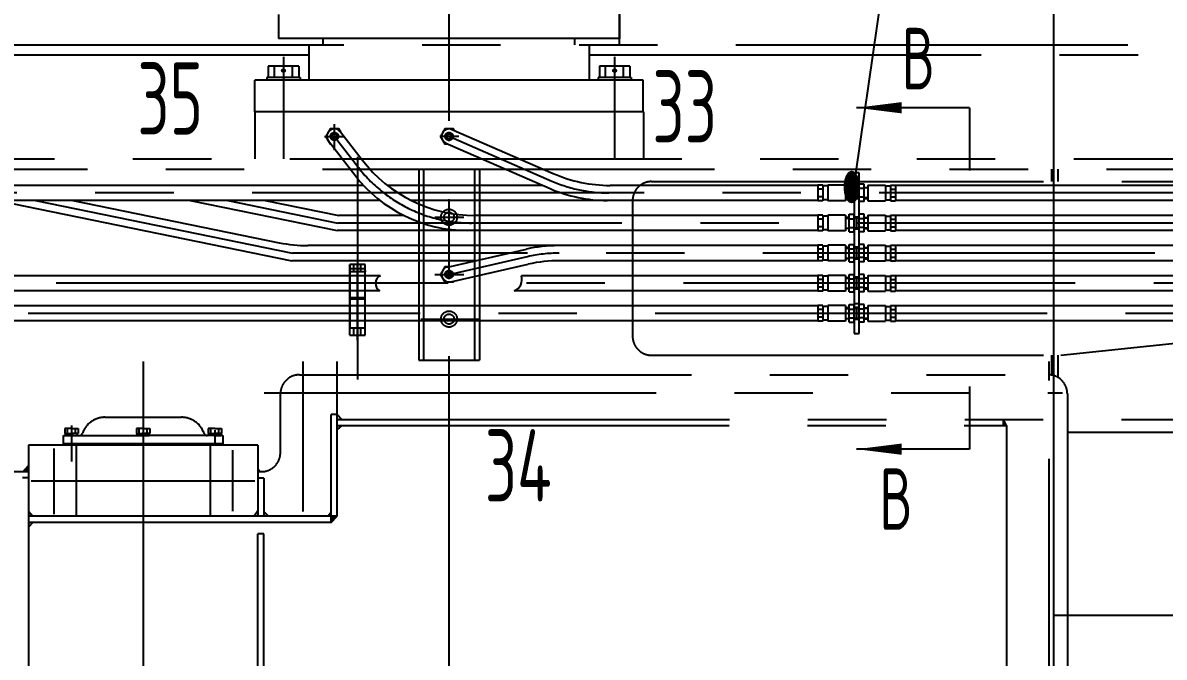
# Model space of a CAD drawing. Header units: millimetres. Extents: x 97 to 21097, y 66 to 14916.
# Drawn here: x 8054 to 10329, y 8451 to 9715 of the extents above; entities that cross this region are included whole.
import ezdxf
from ezdxf.enums import TextEntityAlignment as Align

# ---------------------------------------------------------------- set-up
doc = ezdxf.new("R2010")
doc.units = ezdxf.units.MM
doc.header["$LTSCALE"] = 500
doc.header["$MEASUREMENT"] = 0
doc.linetypes.add('G', pattern=[2, 1.25, -0.25, 0.25, -0.25])
doc.linetypes.add('K', pattern=[2.5, 1.25, -0.25, 0.25, -0.25, 0.25, -0.25])
for name, color, linetype in [('01', 7, 'Continuous'), ('02', 1, 'Continuous'), ('05', 4, 'G'), ('07', 6, 'K'), ('11', 3, 'Continuous')]:
    doc.layers.add(name, color=color, linetype=linetype)
doc.styles.get("Standard").update_dxf_attribs({"font": 'isocp', "width": 0.707, "bigfont": 'intecad.shx'})

# ---------------------------------------------------------------- blocks, each defined once
blk = doc.blocks.new('*U118')
at = {"layer": '01'}
for p, q in [((-12.2, 4.1), (-12.2, 0)), ((0, 4.1), (-12.2, 4.1)), ((-12.2, 0), (0, 0)), ((0, 0), (-2.4, 4.1)), ((0, 4.1), (2.4, 0)), ((0, 4.1), (12.2, 4.1)), ((12.2, 0), (0, 0)), ((12.2, 4.1), (12.2, 0))]:
    blk.add_line(p, q, dxfattribs=at)
at = {"layer": '05'}
blk.add_line((0, 6.2), (0, -2.1), dxfattribs=at)

msp = doc.modelspace()

# ---------------------------------------------------------------- hatches: boundary and pattern name
at = {"layer": '07', "linetype": 'K', "ltscale": 1.25}
h = msp.add_hatch(color=6, dxfattribs=at)
h.paths.add_polyline_path([(8680.1, 8935), (8680.1, 8925, -0.019252), (8681.1, 8925), (8689.3, 8925)])
h.paths.add_polyline_path([(8689.7, 8913), (8680.1, 8913), (8680.1, 8905.3)])
for points in [[(10008.6, 8913), (10014.6, 8913), (10008.6, 8925)], [(8065.1, 8833.3), (8054, 8821), (8065.1, 8821)], [(8522.1, 8826.6), (8522.1, 8821), (8526.9, 8821)]]:
    msp.add_hatch(color=6, dxfattribs=at).paths.add_polyline_path(points)
h = msp.add_hatch(color=6, dxfattribs=at)
h.paths.add_polyline_path([(8073.6, 8720), (8065.1, 8720), (8065.1, 8710.7)])
h.paths.add_polyline_path([(8065.1, 8742.5), (8065.1, 8732), (8073.9, 8732)])
h = msp.add_hatch(color=6, dxfattribs=at)
h.paths.add_polyline_path([(8522.1, 8742.9), (8514.9, 8732), (8522.1, 8732)])
h.paths.add_polyline_path([(8534.1, 8741.8), (8534.1, 8732), (8543.6, 8732)])
h = msp.add_hatch(color=6, dxfattribs=at)
h.paths.add_polyline_path([(8668.1, 8732), (8668.1, 8720), (8680.1, 8732)])
h.paths.add_polyline_path([(8668.1, 8740.1), (8662, 8732), (8668.1, 8732)])

# ---------------------------------------------------------------- linework, layer by layer
at = {"layer": '01', "ltscale": 1.25}
for p, q in [((10108.1, 10173.5), (10108.1, 6896.5)), ((9940.6, 9546.1), (9940.6, 9421.1)), ((8686.6, 9498.2), (8729.9, 9442.2)), ((8907.1, 9503.7), (9111, 9415.1)), ((8662.8, 9479.9), (8715.1, 9412.2)), ((8895.2, 9476.2), (9104.8, 9385.1)), ((8720.7, 9448.4), (8720.7, 9004.8)), ((9710.7, 9416.4), (9710.7, 9096.4)), ((9720.7, 9416.4), (9710.7, 9416.4)), ((9720.7, 9096.4), (9720.7, 9416.4)), ((7724.7, 9392), (8732.2, 9392)), ((8779.7, 9392), (9088.7, 9392)), ((9638.4, 9391.4), (9224.6, 9391.4)), ((9648.4, 9392), (9638.4, 9392)), ((9648.4, 9384.2), (9638.4, 9384.2)), ((9658.4, 9390.2), (9648.4, 9390.2)), ((9693.4, 9392), (9658.4, 9392)), ((9693.4, 9392), (9693.4, 9360.9)), ((9700.7, 9387.4), (9693.4, 9387.4)), ((9700.7, 9393.8), (9710.7, 9393.8)), ((9700.7, 9359.1), (9700.7, 9393.8)), ((9700.7, 9385.1), (9710.7, 9385.1)), ((9710.7, 9359.1), (9710.7, 9393.8)), ((9710.7, 9359.1), (9710.7, 9393.8)), ((9714.7, 9387.4), (9710.7, 9387.4)), ((9715.7, 9386.4), (9714.7, 9387.4)), ((9715.7, 9366.4), (9715.7, 9386.4)), ((9720.7, 9359.1), (9720.7, 9393.8)), ((9720.7, 9359.1), (9720.7, 9393.8)), ((9730.7, 9393.8), (9720.7, 9393.8)), ((9730.7, 9385.1), (9720.7, 9385.1)), ((9730.7, 9359.1), (9730.7, 9393.8)), ((9730.7, 9387.4), (9738, 9387.4)), ((9738, 9392), (9773, 9392)), ((9738, 9392), (9738, 9360.9)), ((9773, 9390.2), (9783, 9390.2)), ((9783, 9392), (9793, 9392)), ((9783, 9384.2), (9793, 9384.2)), ((11792.5, 9391.4), (9793, 9391.4)), ((8765.7, 9361.4), (7759.7, 9361.4)), ((8032.3, 9355.6), (8589.8, 9241.4)), ((8153.5, 9361.4), (8564.6, 9277.2)), ((8387.4, 9361.4), (8680.3, 9301.4)), ((8536.9, 9361.4), (8683.3, 9331.4)), ((9638.4, 9361.4), (8828.1, 9361.4)), ((9648.4, 9368.7), (9638.4, 9368.7)), ((9648.4, 9360.9), (9638.4, 9360.9)), ((9658.4, 9362.7), (9648.4, 9362.7)), ((9693.4, 9360.9), (9658.4, 9360.9)), ((9700.7, 9365.4), (9693.4, 9365.4)), ((9700.7, 9367.8), (9710.7, 9367.8)), ((9700.7, 9359.1), (9710.7, 9359.1)), ((9714.7, 9365.4), (9710.7, 9365.4)), ((9715.7, 9366.4), (9714.7, 9365.4)), ((9730.7, 9367.8), (9720.7, 9367.8)), ((9730.7, 9359.1), (9720.7, 9359.1)), ((9730.7, 9365.4), (9738, 9365.4)), ((9738, 9360.9), (9773, 9360.9)), ((9773, 9362.7), (9783, 9362.7)), ((9783, 9368.7), (9793, 9368.7)), ((9783, 9360.9), (9793, 9360.9)), ((11515.3, 9361.4), (9793, 9361.4)), ((8813.4, 9331.4), (8683.3, 9331.4)), ((9638.4, 9331.4), (8955.4, 9331.4)), ((9648.4, 9332), (9638.4, 9332)), ((9658.4, 9330.2), (9648.4, 9330.2)), ((9693.4, 9332), (9658.4, 9332)), ((9693.4, 9332), (9693.4, 9300.9)), ((9700.7, 9327.4), (9693.4, 9327.4)), ((9700.7, 9333.8), (9710.7, 9333.8)), ((9700.7, 9299.1), (9700.7, 9333.8)), ((9710.7, 9299.1), (9710.7, 9333.8)), ((9710.7, 9299.1), (9710.7, 9333.8)), ((9714.7, 9327.4), (9710.7, 9327.4)), ((9715.7, 9326.4), (9714.7, 9327.4)), ((9720.7, 9299.1), (9720.7, 9333.8)), ((9720.7, 9299.1), (9720.7, 9333.8)), ((9730.7, 9333.8), (9720.7, 9333.8)), ((9730.7, 9299.1), (9730.7, 9333.8)), ((9730.7, 9327.4), (9738, 9327.4)), ((9738, 9332), (9773, 9332)), ((9738, 9332), (9738, 9300.9)), ((9773, 9330.2), (9783, 9330.2)), ((9783, 9332), (9793, 9332)), ((11642.6, 9331.4), (9793, 9331.4)), ((9648.4, 9324.2), (9638.4, 9324.2)), ((9648.4, 9308.7), (9638.4, 9308.7)), ((9700.7, 9305.4), (9693.4, 9305.4)), ((9700.7, 9325.1), (9710.7, 9325.1)), ((9700.7, 9307.8), (9710.7, 9307.8)), ((9714.7, 9305.4), (9710.7, 9305.4)), ((9715.7, 9306.4), (9714.7, 9305.4)), ((9715.7, 9306.4), (9715.7, 9326.4)), ((9730.7, 9325.1), (9720.7, 9325.1)), ((9730.7, 9307.8), (9720.7, 9307.8)), ((9730.7, 9305.4), (9738, 9305.4)), ((9783, 9324.2), (9793, 9324.2)), ((9783, 9308.7), (9793, 9308.7)), ((9638.4, 9301.4), (8680.3, 9301.4)), ((9648.4, 9300.9), (9638.4, 9300.9)), ((9658.4, 9302.7), (9648.4, 9302.7)), ((9693.4, 9300.9), (9658.4, 9300.9)), ((9700.7, 9299.1), (9710.7, 9299.1)), ((9730.7, 9299.1), (9720.7, 9299.1)), ((9738, 9300.9), (9773, 9300.9)), ((9773, 9302.7), (9783, 9302.7)), ((9783, 9300.9), (9793, 9300.9)), ((11303.3, 9301.4), (9793, 9301.4)), ((9638.4, 9271.4), (8621.8, 9271.4)), ((8720.7, 9262.4), (8720.7, 9004.8)), ((8899.9, 9228.7), (9057.8, 9264.4)), ((9648.4, 9272), (9638.4, 9272)), ((9648.4, 9264.2), (9638.4, 9264.2)), ((9658.4, 9270.2), (9648.4, 9270.2)), ((9693.4, 9272), (9658.4, 9272)), ((9693.4, 9272), (9693.4, 9240.9)), ((9700.7, 9267.4), (9693.4, 9267.4)), ((9700.7, 9239.1), (9700.7, 9273.8)), ((9700.7, 9273.8), (9710.7, 9273.8)), ((9700.7, 9265.1), (9710.7, 9265.1)), ((9710.7, 9239.1), (9710.7, 9273.8)), ((9710.7, 9239.1), (9710.7, 9273.8)), ((9714.7, 9267.4), (9710.7, 9267.4)), ((9715.7, 9266.4), (9714.7, 9267.4)), ((9715.7, 9246.4), (9715.7, 9266.4)), ((9730.7, 9273.8), (9720.7, 9273.8)), ((9720.7, 9239.1), (9720.7, 9273.8)), ((9720.7, 9239.1), (9720.7, 9273.8)), ((9730.7, 9265.1), (9720.7, 9265.1)), ((9730.7, 9239.1), (9730.7, 9273.8)), ((9730.7, 9267.4), (9738, 9267.4)), ((9738, 9272), (9773, 9272)), ((9738, 9272), (9738, 9240.9)), ((9773, 9270.2), (9783, 9270.2)), ((9783, 9272), (9793, 9272)), ((9783, 9264.2), (9793, 9264.2)), ((11430.6, 9271.4), (9793, 9271.4)), ((8956.4, 9241.4), (8589.8, 9241.4)), ((9638.4, 9240.9), (9124.1, 9241.4)), ((9648.4, 9248.7), (9638.4, 9248.7)), ((9648.4, 9240.9), (9638.4, 9240.9)), ((9658.4, 9242.7), (9648.4, 9242.7)), ((9693.4, 9240.9), (9658.4, 9240.9)), ((9700.7, 9245.4), (9693.4, 9245.4)), ((9700.7, 9247.8), (9710.7, 9247.8)), ((9700.7, 9239.1), (9710.7, 9239.1)), ((9714.7, 9245.4), (9710.7, 9245.4)), ((9715.7, 9246.4), (9714.7, 9245.4)), ((9730.7, 9247.8), (9720.7, 9247.8)), ((9730.7, 9239.1), (9720.7, 9239.1)), ((9730.7, 9245.4), (9738, 9245.4)), ((9738, 9240.9), (9773, 9240.9)), ((9773, 9242.7), (9783, 9242.7)), ((9783, 9248.7), (9793, 9248.7)), ((9783, 9240.9), (9793, 9240.9)), ((11259.3, 9241.4), (9793, 9241.4)), ((8906.5, 9199.4), (9061.1, 9234.4)), ((9700.7, 9213.8), (9710.7, 9213.8)), ((9700.7, 9179.1), (9700.7, 9213.8)), ((9710.7, 9179.1), (9710.7, 9213.8)), ((9710.7, 9179.1), (9710.7, 9213.8)), ((9720.7, 9179.1), (9720.7, 9213.8)), ((9720.7, 9179.1), (9720.7, 9213.8)), ((9730.7, 9213.8), (9720.7, 9213.8)), ((9730.7, 9179.1), (9730.7, 9213.8)), ((8766.7, 9211.4), (5683.7, 9211.4)), ((9638.4, 9211.4), (9047.3, 9211.4)), ((9648.4, 9212), (9638.4, 9212)), ((9648.4, 9204.2), (9638.4, 9204.2)), ((9658.4, 9210.2), (9648.4, 9210.2)), ((9693.4, 9212), (9658.4, 9212)), ((9693.4, 9212), (9693.4, 9180.9)), ((9700.7, 9207.4), (9693.4, 9207.4)), ((9700.7, 9205.1), (9710.7, 9205.1)), ((9714.7, 9207.4), (9710.7, 9207.4)), ((9715.7, 9206.4), (9714.7, 9207.4)), ((9715.7, 9186.4), (9715.7, 9206.4)), ((9730.7, 9205.1), (9720.7, 9205.1)), ((9730.7, 9207.4), (9738, 9207.4)), ((9738, 9212), (9773, 9212)), ((9738, 9212), (9738, 9180.9)), ((9773, 9210.2), (9783, 9210.2)), ((9783, 9212), (9793, 9212)), ((9783, 9204.2), (9793, 9204.2)), ((11386.6, 9211.4), (9793, 9211.4)), ((8765.2, 9181.4), (5683.7, 9181.4)), ((9638.4, 9181.4), (9032.7, 9181.4)), ((9648.4, 9188.7), (9638.4, 9188.7)), ((9648.4, 9180.9), (9638.4, 9180.9)), ((9658.4, 9182.7), (9648.4, 9182.7)), ((9693.4, 9180.9), (9658.4, 9180.9)), ((9700.7, 9185.4), (9693.4, 9185.4)), ((9700.7, 9187.8), (9710.7, 9187.8)), ((9700.7, 9179.1), (9710.7, 9179.1)), ((9714.7, 9185.4), (9710.7, 9185.4)), ((9715.7, 9186.4), (9714.7, 9185.4)), ((9730.7, 9187.8), (9720.7, 9187.8)), ((9730.7, 9179.1), (9720.7, 9179.1)), ((9730.7, 9185.4), (9738, 9185.4)), ((9738, 9180.9), (9773, 9180.9)), ((9773, 9182.7), (9783, 9182.7)), ((9783, 9188.7), (9793, 9188.7)), ((9783, 9180.9), (9793, 9180.9)), ((11434.3, 9181.4), (9793, 9181.4)), ((9638.4, 9151.4), (5648.5, 9151.4)), ((9648.4, 9152), (9638.4, 9152)), ((9658.4, 9150.2), (9648.4, 9150.2)), ((9693.4, 9152), (9658.4, 9152)), ((9693.4, 9152), (9693.4, 9120.9)), ((9700.7, 9147.4), (9693.4, 9147.4)), ((9700.7, 9119.1), (9700.7, 9153.8)), ((9700.7, 9153.8), (9710.7, 9153.8)), ((9710.7, 9156.4), (9720.7, 9156.4)), ((9710.7, 9119.1), (9710.7, 9153.8)), ((9710.7, 9119.1), (9710.7, 9153.8)), ((9714.7, 9147.4), (9710.7, 9147.4)), ((9715.7, 9146.4), (9714.7, 9147.4)), ((9715.7, 9126.4), (9715.7, 9146.4)), ((9730.7, 9153.8), (9720.7, 9153.8)), ((9720.7, 9119.1), (9720.7, 9153.8)), ((9720.7, 9119.1), (9720.7, 9153.8)), ((9730.7, 9119.1), (9730.7, 9153.8)), ((9730.7, 9147.4), (9738, 9147.4)), ((9738, 9152), (9738, 9120.9)), ((9738, 9152), (9773, 9152)), ((9773, 9150.2), (9783, 9150.2)), ((9783, 9152), (9793, 9152)), ((11554.3, 9151.4), (9793, 9151.4)), ((9648.4, 9144.2), (9638.4, 9144.2)), ((9648.4, 9128.7), (9638.4, 9128.7)), ((9658.4, 9122.7), (9648.4, 9122.7)), ((9700.7, 9125.4), (9693.4, 9125.4)), ((9700.7, 9145.1), (9710.7, 9145.1)), ((9700.7, 9127.8), (9710.7, 9127.8)), ((9714.7, 9125.4), (9710.7, 9125.4)), ((9715.7, 9126.4), (9714.7, 9125.4)), ((9730.7, 9145.1), (9720.7, 9145.1)), ((9730.7, 9127.8), (9720.7, 9127.8)), ((9730.7, 9125.4), (9738, 9125.4)), ((9773, 9122.7), (9783, 9122.7)), ((9783, 9144.2), (9793, 9144.2)), ((9783, 9128.7), (9793, 9128.7)), ((9638.4, 9121.4), (5648.5, 9121.4)), ((9648.4, 9120.9), (9638.4, 9120.9)), ((9693.4, 9120.9), (9658.4, 9120.9)), ((9700.7, 9119.1), (9710.7, 9119.1)), ((9730.7, 9119.1), (9720.7, 9119.1)), ((9738, 9120.9), (9773, 9120.9)), ((9783, 9120.9), (9793, 9120.9)), ((11491.7, 9121.4), (9793, 9121.4)), ((9710.7, 9096.4), (9720.7, 9096.4)), ((9940.6, 8990.8), (9940.6, 8865.8))]:
    msp.add_line(p, q, dxfattribs=at)
at = {"layer": '01', "color": 7, "linetype": 'Continuous', "ltscale": 1.25}
for p, q in [((9638.4, 9392), (9638.4, 9360.9)), ((9648.4, 9392), (9648.4, 9360.9)), ((9658.4, 9392), (9658.4, 9360.9)), ((9720.7, 9388.4), (9710.7, 9388.4)), ((9720.7, 9386.4), (9715.7, 9386.4)), ((9773, 9392), (9773, 9360.9)), ((9783, 9392), (9783, 9360.9)), ((9793, 9392), (9793, 9360.9)), ((9720.7, 9364.4), (9710.7, 9364.4)), ((9720.7, 9366.4), (9715.7, 9366.4)), ((9638.4, 9332), (9638.4, 9300.9)), ((9648.4, 9332), (9648.4, 9300.9)), ((9658.4, 9332), (9658.4, 9300.9)), ((9720.7, 9328.4), (9710.7, 9328.4)), ((9773, 9332), (9773, 9300.9)), ((9783, 9332), (9783, 9300.9)), ((9793, 9332), (9793, 9300.9)), ((9720.7, 9326.4), (9715.7, 9326.4)), ((9720.7, 9306.4), (9715.7, 9306.4)), ((9720.7, 9304.4), (9710.7, 9304.4)), ((9638.4, 9272), (9638.4, 9240.9)), ((9648.4, 9272), (9648.4, 9240.9)), ((9658.4, 9272), (9658.4, 9240.9)), ((9720.7, 9268.4), (9710.7, 9268.4)), ((9720.7, 9266.4), (9715.7, 9266.4)), ((9773, 9272), (9773, 9240.9)), ((9783, 9272), (9783, 9240.9)), ((9793, 9272), (9793, 9240.9)), ((9720.7, 9244.4), (9710.7, 9244.4)), ((9720.7, 9246.4), (9715.7, 9246.4)), ((8735.7, 9233.9), (8705.7, 9233.9)), ((8705.7, 9233.9), (8705.7, 9227.9)), ((8705.7, 9092.9), (8705.7, 9233.9)), ((8735.7, 9224.9), (8705.7, 9224.9)), ((8705.7, 9224.9), (8705.7, 9167.9)), ((8705.7, 9218.9), (8705.7, 9221.9)), ((8735.7, 9218.9), (8705.7, 9218.9)), ((8735.7, 9218.9), (8705.7, 9218.9)), ((8713.7, 9218.9), (8713.7, 9233.9)), ((8720.7, 9083.3), (8720.7, 9233.9)), ((8727.7, 9218.9), (8727.7, 9233.9)), ((8735.7, 9227.9), (8735.7, 9233.9)), ((8735.7, 9092.9), (8735.7, 9233.9)), ((8735.7, 9167.9), (8735.7, 9224.9)), ((8735.7, 9221.9), (8735.7, 9218.9)), ((9638.4, 9212), (9638.4, 9180.9)), ((9648.4, 9212), (9648.4, 9180.9)), ((9658.4, 9212), (9658.4, 9180.9)), ((9720.7, 9208.4), (9710.7, 9208.4)), ((9720.7, 9206.4), (9715.7, 9206.4)), ((9773, 9212), (9773, 9180.9)), ((9783, 9212), (9783, 9180.9)), ((9793, 9212), (9793, 9180.9)), ((9720.7, 9184.4), (9710.7, 9184.4)), ((9720.7, 9186.4), (9715.7, 9186.4)), ((8705.7, 9167.9), (8735.7, 9167.9)), ((8735.7, 9164.9), (8705.7, 9164.9)), ((8705.7, 9164.9), (8705.7, 9107.9)), ((8735.7, 9107.9), (8735.7, 9164.9)), ((9638.4, 9152), (9638.4, 9120.9)), ((9648.4, 9152), (9648.4, 9120.9)), ((9658.4, 9152), (9658.4, 9120.9)), ((9720.7, 9148.4), (9710.7, 9148.4)), ((9720.7, 9146.4), (9715.7, 9146.4)), ((9773, 9152), (9773, 9120.9)), ((9783, 9152), (9783, 9120.9)), ((9793, 9152), (9793, 9120.9)), ((9720.7, 9124.4), (9710.7, 9124.4)), ((9720.7, 9126.4), (9715.7, 9126.4)), ((8705.7, 9107.9), (8735.7, 9107.9)), ((8713.7, 9092.9), (8713.7, 9107.9)), ((8727.7, 9092.9), (8727.7, 9107.9)), ((8705.7, 9092.9), (8735.7, 9092.9))]:
    msp.add_line(p, q, dxfattribs=at)
at = {"layer": '01', "ltscale": 1.25}
for points in [[(8687.2, 9497.4), (8683.4, 9504), (8666, 9504), (8657.4, 9489), (8666, 9474), (8667.3, 9474)], [(8913.7, 9500.8), (8911.9, 9504), (8894.5, 9504), (8885.9, 9489), (8894.5, 9474), (8900.1, 9474)], [(8901.5, 9229), (8894.5, 9229), (8885.9, 9214), (8894.5, 9199), (8911.9, 9199), (8912.9, 9200.8)]]:
    msp.add_lwpolyline(points, dxfattribs=at)
for centre, radius, start, end in [((8674.7, 9489), 15, 37.6949, 217.6949), ((8903.2, 9489), 15, 66.5098, 246.5098), ((8955.4, 9616.4), 285, 217.6949, 270), ((8940.6, 9586.4), 285, 217.6949, 270), ((9224.6, 9676.4), 285, 246.5098, 270), ((9218.4, 9646.4), 285, 246.5098, 270), ((8621.8, 9556.4), 285, 258.4233, 270), ((9120.7, 8986.4), 285, 90, 102.7606), ((9124.1, 8956.4), 285, 90, 102.7606), ((8903.2, 9214), 15, 102.7606, 282.7606)]:
    msp.add_arc(centre, radius, start, end, dxfattribs=at)
at = {"layer": '02', "ltscale": 1.25}
for p, q in [((9705.7, 9359.1), (9995.6, 11346.3)), ((9940.6, 9546.1), (9715.6, 9546.1)), ((9693.4, 9386.4), (9700.7, 9386.4)), ((9738, 9386.4), (9730.7, 9386.4)), ((9693.4, 9366.4), (9700.7, 9366.4)), ((9738, 9366.4), (9730.7, 9366.4)), ((9693.4, 9326.4), (9700.7, 9326.4)), ((9693.4, 9306.4), (9700.7, 9306.4)), ((9738, 9326.4), (9730.7, 9326.4)), ((9738, 9306.4), (9730.7, 9306.4)), ((9693.4, 9266.4), (9700.7, 9266.4)), ((9738, 9266.4), (9730.7, 9266.4)), ((9693.4, 9246.4), (9700.7, 9246.4)), ((9738, 9246.4), (9730.7, 9246.4)), ((9693.4, 9206.4), (9700.7, 9206.4)), ((9738, 9206.4), (9730.7, 9206.4)), ((9693.4, 9186.4), (9700.7, 9186.4)), ((9738, 9186.4), (9730.7, 9186.4)), ((9693.4, 9146.4), (9700.7, 9146.4)), ((9738, 9146.4), (9730.7, 9146.4)), ((9693.4, 9126.4), (9700.7, 9126.4)), ((9738, 9126.4), (9730.7, 9126.4)), ((9940.6, 8865.8), (9715.6, 8865.8))]:
    msp.add_line(p, q, dxfattribs=at)
at = {"layer": '02', "color": 1, "linetype": 'Continuous', "ltscale": 1.25}
for p, q in [((9715.7, 9386.4), (9710.7, 9386.4)), ((9715.7, 9366.4), (9710.7, 9366.4)), ((9715.7, 9326.4), (9710.7, 9326.4)), ((9715.7, 9306.4), (9710.7, 9306.4)), ((9715.7, 9266.4), (9710.7, 9266.4)), ((9715.7, 9246.4), (9710.7, 9246.4)), ((9715.7, 9206.4), (9710.7, 9206.4)), ((9715.7, 9186.4), (9710.7, 9186.4)), ((9715.7, 9146.4), (9710.7, 9146.4)), ((9715.7, 9126.4), (9710.7, 9126.4))]:
    msp.add_line(p, q, dxfattribs=at)
at = {"layer": '02', "ltscale": 1.25}
for points in [[(9715.6, 9546.1, 0, 22.5, 0), (9805.6, 9546.1, 0, 0, 0)], [(9715.6, 8865.8, 0, 22.5, 0), (9805.6, 8865.8, 0, 0, 0)]]:
    msp.add_lwpolyline(points, format="xyseb", dxfattribs=at)
at = {"layer": '02', "color": 1, "linetype": 'Continuous', "ltscale": 1.25}
for centre, radius, start, end in [((8773.3, 9196.1), 16.7, 113.3479, 241.15), ((9024.6, 9203.9), 23.9, 289.9197, 18.2637)]:
    msp.add_arc(centre, radius, start, end, dxfattribs=at)
at = {"layer": '05', "color": 4, "linetype": 'G', "ltscale": 1.25}
for p, q in [((8903.2, 5770), (8903.2, 11265.5)), ((8674.7, 9489), (8722.5, 9427.2)), ((8901.2, 9489.9), (9107.9, 9400.1)), ((11791.9, 9376.4), (7759.7, 9376.4)), ((8078.8, 9361.4), (8591.3, 9256.4)), ((8462.1, 9361.4), (8681.8, 9316.4)), ((11747.9, 9316.4), (8681.8, 9316.4)), ((11559.9, 9256.4), (8591.3, 9256.4)), ((8903.2, 9214), (9059.4, 9249.4)), ((16401.5, 9196.4), (5683.7, 9196.4)), ((16345.5, 9136.4), (5648.5, 9136.4))]:
    msp.add_line(p, q, dxfattribs=at)
at = {"layer": '05', "ltscale": 1.25}
msp.add_line((10108.1, 8535), (14086.6, 8535), dxfattribs=at)
at = {"layer": '05', "color": 4, "linetype": 'G', "ltscale": 1.25}
for centre, start, end in [((8948, 9601.4), 217.6949, 270), ((9221.5, 9661.4), 246.5098, 270), ((9122.4, 8971.4), 90, 102.7606)]:
    msp.add_arc(centre, 285, start, end, dxfattribs=at)
at = {"layer": '07', "color": 6, "linetype": 'K', "ltscale": 1.25}
for p, q in [((9242.9, 9669.6), (9242.9, 10125)), ((8563.4, 9731.9), (8563.4, 9684.3)), ((9243, 9731.9), (9243, 9684.3)), ((6349.8, 9671.5), (17857, 9671.5)), ((9243, 9684.3), (8563.4, 9684.3)), ((8623.7, 9671.5), (8623.7, 9601.3)), ((8652.5, 9671.5), (8652.5, 9684.3)), ((9154, 9671.5), (9154, 9684.3)), ((9182.7, 9671.5), (9182.7, 9601.3)), ((6339.2, 9651.5), (8623.7, 9651.5)), ((8573.2, 9647.6), (8573.2, 9444.2)), ((9182.7, 9651.5), (17861.1, 9651.5)), ((9233.2, 9647.6), (9233.2, 9444.2)), ((8542.8, 9628.8), (8542.8, 9606.3)), ((8603.6, 9628.8), (8542.8, 9628.8)), ((8555.2, 9606.3), (8555.2, 9628.8)), ((8591.2, 9606.3), (8591.2, 9628.8)), ((8603.6, 9628.8), (8603.6, 9606.3)), ((9202.8, 9628.8), (9202.8, 9606.3)), ((9263.6, 9628.8), (9202.8, 9628.8)), ((9215.2, 9606.3), (9215.2, 9628.8)), ((9251.2, 9606.3), (9251.2, 9628.8)), ((9263.6, 9628.8), (9263.6, 9606.3)), ((9290.2, 9601.3), (8516.2, 9601.3)), ((8516.2, 9538.3), (8516.2, 9601.3)), ((8540.2, 9606.3), (8540.2, 9601.3)), ((8606.2, 9606.3), (8540.2, 9606.3)), ((8606.2, 9606.3), (8606.2, 9601.3)), ((8638.2, 9601.5), (8667.7, 9601.5)), ((9200.2, 9606.3), (9200.2, 9601.3)), ((9266.2, 9606.3), (9200.2, 9606.3)), ((9266.2, 9606.3), (9266.2, 9601.3)), ((9290.2, 9538.3), (9290.2, 9601.3)), ((9290.5, 9538.3), (8516, 9538.3)), ((8516, 9538.3), (8516, 9444)), ((9290.5, 9538.3), (9290.5, 9444)), ((8674.7, 9461.3), (8674.7, 9513.6)), ((8654.9, 9489), (8693.1, 9489)), ((8923, 9489), (8884.8, 9489)), ((7023.2, 9444), (15836.8, 9444)), ((7088.5, 9424), (15836.2, 9424)), ((8842.7, 9424), (8842.7, 9043)), ((8852.2, 9424), (8852.2, 9043)), ((8954.2, 9424), (8954.2, 9043)), ((8963.7, 9424), (8963.7, 9043)), ((10103.7, 9424), (10103.7, 9399)), ((10116.7, 9424), (10116.7, 9399)), ((9306.9, 9399), (15836.2, 9399)), ((9268.9, 9361), (9268.9, 9091)), ((8875, 9328), (8932.9, 9328)), ((8875, 9214), (8932.9, 9214)), ((10122.7, 9053), (11236.7, 9170)), ((8846.8, 9125), (8962.6, 9125)), ((8293.6, 9040.7), (8293.6, 7728.5)), ((8611.6, 9040.7), (8611.6, 8741.7)), ((8679.6, 9040.7), (8679.6, 8741.7)), ((8842.7, 9043), (8963.7, 9043)), ((9306.9, 9053), (10122.7, 9053)), ((10099.6, 8065.3), (10099.6, 9040.6)), ((10103.7, 9053), (10103.7, 9013.4)), ((10116.7, 9053), (10116.7, 9008.6)), ((8605.1, 9014), (10097.6, 9014)), ((8534.5, 8978), (10125.7, 8978)), ((8567.1, 8859), (8567.1, 8976)), ((10135.6, 8976), (10135.6, 8094)), ((8217.3, 8929.4), (8369.9, 8929.4)), ((8668.1, 8720), (8668.1, 8935)), ((8680.1, 8935), (8668.1, 8935)), ((8680.1, 8935), (8689.3, 8925)), ((8680.1, 8732), (8680.1, 8935)), ((8681.1, 8925), (11214.1, 8925)), ((10008.6, 8913), (10008.6, 8925)), ((10014.6, 8913), (10008.6, 8925)), ((8150.7, 8907.1), (8137.3, 8907.1)), ((8137.3, 8907.1), (8137.3, 8897.1)), ((8137.3, 8897.1), (8150.7, 8897.1)), ((8142.7, 8897.1), (8142.7, 8907.1)), ((8150.7, 8913), (8150.7, 8841.5)), ((8150.7, 8907.1), (8164.1, 8907.1)), ((8164.1, 8897.1), (8150.7, 8897.1)), ((8158.7, 8897.1), (8158.7, 8907.1)), ((8164.1, 8907.1), (8164.1, 8897.1)), ((8293.6, 8907.1), (8280.5, 8907.1)), ((8280.5, 8907.1), (8280.5, 8897.1)), ((8280.5, 8897.1), (8293.6, 8897.1)), ((8285.6, 8897.1), (8285.6, 8907.1)), ((8285.6, 8897.1), (8285.6, 8907.1)), ((8293.6, 8907.1), (8306.7, 8907.1)), ((8306.7, 8897.1), (8293.6, 8897.1)), ((8301.6, 8897.1), (8301.6, 8907.1)), ((8301.6, 8897.1), (8301.6, 8907.1)), ((8306.7, 8907.1), (8306.7, 8897.1)), ((8436.5, 8907.1), (8423.4, 8907.1)), ((8423.4, 8907.1), (8423.4, 8897.1)), ((8423.4, 8897.1), (8436.5, 8897.1)), ((8428.5, 8897.1), (8428.5, 8907.1)), ((8428.5, 8897.1), (8428.5, 8907.1)), ((8436.5, 8907.1), (8449.6, 8907.1)), ((8436.5, 8903.4), (8436.5, 8872.7)), ((8449.6, 8897.1), (8436.5, 8897.1)), ((8444.5, 8897.1), (8444.5, 8907.1)), ((8444.5, 8897.1), (8444.5, 8907.1)), ((8449.6, 8907.1), (8449.6, 8897.1)), ((8680.1, 8913), (10014.6, 8913)), ((8689.7, 8913), (8680.1, 8905.3)), ((10014.6, 8913), (10014.6, 8157)), ((10135.6, 8900), (11214.1, 8900)), ((8522.1, 8874), (8065.1, 8874)), ((8065.1, 8874), (8065.1, 8418)), ((8134.9, 8893), (8293.6, 8893)), ((8134.9, 8893), (8166.3, 8893)), ((8134.9, 8875), (8134.9, 8893)), ((8134.9, 8877), (8452.4, 8877)), ((8160.2, 8874), (8160.2, 8732)), ((8452.4, 8893), (8293.6, 8893)), ((8427, 8874), (8427, 8732)), ((8452.4, 8893), (8452.4, 8874)), ((8522.1, 8874), (8522.1, 8732)), ((8115.6, 8867), (8115.6, 8736.4)), ((8471.6, 8864.1), (8471.6, 8742.1)), ((8054, 8821), (8065.1, 8833.3)), ((7995.1, 8821), (8065.1, 8821)), ((8065.1, 8809), (8053.1, 8809)), ((8522.1, 8826.6), (8526.9, 8821)), ((8522.1, 8821), (8529.1, 8821)), ((8534.1, 8808), (8522.1, 8808)), ((8534.1, 8808), (8534.1, 8732)), ((8070.6, 8803), (8516.2, 8803)), ((8065.1, 8742.5), (8073.9, 8732)), ((8522.1, 8742.9), (8514.9, 8732)), ((8534.1, 8741.8), (8543.6, 8732)), ((8668.1, 8740.1), (8662, 8732)), ((8680.1, 8732), (8065.1, 8732)), ((8668.1, 8720), (8065.1, 8720)), ((8073.6, 8720), (8065.1, 8710.7)), ((8668.1, 8720), (8680.1, 8732)), ((8534.1, 8697), (8522.1, 8697)), ((8522.1, 8418), (8522.1, 8697)), ((8534.1, 8418), (8534.1, 8697))]:
    msp.add_line(p, q, dxfattribs=at)
for centre, radius in [((8573.2, 9620.1), 3), ((9233.2, 9620.1), 3), ((8674.7, 9489), 8.01), ((8674.7, 9489), 5), ((8903.2, 9489), 8.01), ((8903.2, 9489), 5), ((8903.2, 9328), 16), ((8903.2, 9328), 10), ((8903.2, 9214), 8.01), ((8903.2, 9214), 5), ((8903.2, 9125), 16), ((8903.2, 9125), 10)]:
    msp.add_circle(centre, radius, dxfattribs=at)
for centre, radius, start, end in [((9306.9, 9361), 38, 90, 180), ((9306.9, 9091), 38, 180, 270), ((8605.1, 8976), 38, 90, 180), ((10097.6, 8976), 38, 0, 90), ((8217.3, 8881.9), 47.5, 90, 160.9783), ((8369.9, 8881.9), 47.5, 19.0217, 90), ((8166.3, 8899.5), 6.5, 270, 340.9783), ((8421, 8899.5), 6.5, 199.0217, 270), ((8529.1, 8859), 38, 270, 0)]:
    msp.add_arc(centre, radius, start, end, dxfattribs=at)

# ---------------------------------------------------------------- block references
at = {"layer": '07', "color": 6, "linetype": 'K', "ltscale": 1.25, "xscale": -1, "rotation": 180}
msp.add_blockref('*U118', (8150.7, 8897.1), dxfattribs=at)
at = {"layer": '07', "color": 6, "linetype": 'K', "ltscale": 1.25, "rotation": 180}
for p in [(8293.6, 8897.1), (8436.5, 8897.1)]:
    msp.add_blockref('*U118', p, dxfattribs=at)

# ---------------------------------------------------------------- texts
at = {"layer": '02', "ltscale": 1.25, "width": 0.605172}
msp.add_text('●', height=60, dxfattribs=at).set_placement((9687.7, 9355.1), (9723.7, 9355.1), align=Align.FIT)
at = {"layer": '11', "ltscale": 1.25, "width": 0.707}
for p in [(9805.6, 9546.1), (9761.2, 8668.4)]:
    msp.add_text('B', height=122.5, dxfattribs=at).set_placement(p, align=Align.BOTTOM_LEFT)
at = {"layer": '11', "color": 3, "linetype": 'Continuous', "ltscale": 1.25, "width": 0.707}
for s, p in [('35', (8281.9, 9492.6)), ('33', (9308.5, 9476.8)), ('34', (8974.5, 8761.4))]:
    msp.add_text(s, height=144, dxfattribs=at).set_placement(p)

doc.saveas('drawing.dxf')
